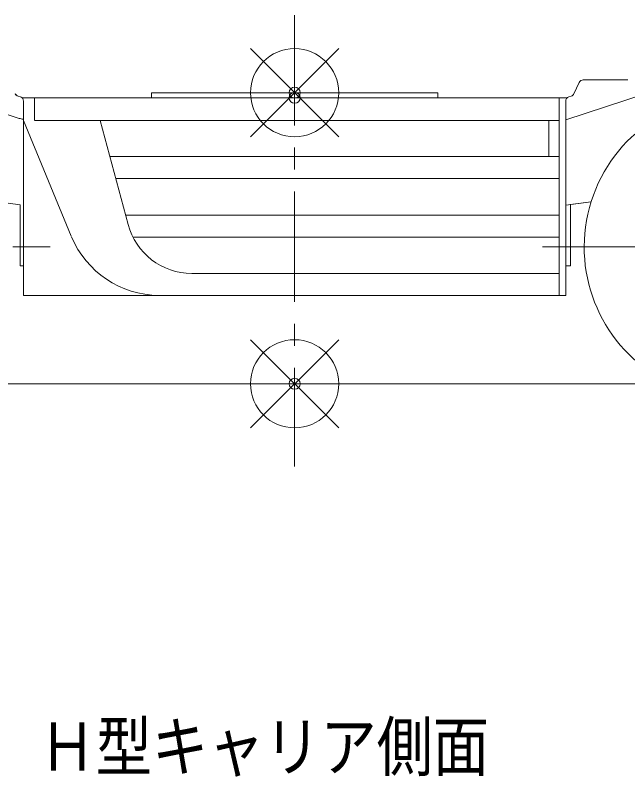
# Model space of a CAD drawing. Units: millimetres on the paper. Extents: x -420 to 420, y -297 to 297.
# Drawn here: x -131.81 to -104.02, y -114.14 to -79.58 of the extents above; entities that cross this region are included whole.
import ezdxf
from ezdxf.enums import TextEntityAlignment as Align

# ---------------------------------------------------------------- set-up
doc = ezdxf.new("R2010")
doc.units = ezdxf.units.MM
doc.header["$PDMODE"] = 32
doc.header["$PDSIZE"] = 0.5
doc.linetypes.add('CHAIN1', pattern=[8, 5, -1, 1, -1])
doc.layers.add('0-0_0', color=7, linetype='Continuous', lineweight=18)
doc.styles.add('ＭＳ ゴシック', font='')
doc.styles.get('ＭＳ ゴシック').set_extended_font_data('MS Gothic')

msp = doc.modelspace()

# ---------------------------------------------------------------- linework, layer by layer
at = {"layer": '0-0_0', "linetype": 'CHAIN1'}
for p, q in [((-119.136, -79.577), (-119.136, -100.052)), ((-147.916, -90.093), (-130.221, -90.093)), ((-107.881, -90.093), (-90.406, -90.093))]:
    msp.add_line(p, q, dxfattribs=at)
at = {"layer": '0-0_0'}
for p, q in [((-121.136, -85.093), (-117.136, -81.093)), ((-121.136, -81.093), (-117.136, -85.093)), ((-104.075, -82.513), (-106.039, -82.513)), ((-136.175, -82.763), (-131.636, -84.257)), ((-102.098, -82.763), (-106.836, -84.323)), ((-106.22, -82.628), (-106.46, -83.142)), ((-131.687, -83.25), (-131.58, -83.281)), ((-112.636, -83.323), (-112.636, -83.093)), ((-112.636, -83.323), (-112.636, -83.093)), ((-106.585, -83.25), (-106.692, -83.281)), ((-106.585, -83.25), (-106.692, -83.281)), ((-106.768, -83.323), (-131.504, -83.323)), ((-106.768, -83.323), (-131.504, -83.323)), ((-130.936, -84.343), (-130.936, -83.343)), ((-107.136, -92.293), (-107.136, -83.323)), ((-106.836, -92.293), (-106.836, -83.473)), ((-131.463, -84.301), (-131.495, -84.29)), ((-131.434, -84.347), (-129.274, -89.598)), ((-107.136, -84.359), (-130.936, -84.359)), ((-126.695, -89.07), (-127.957, -84.359)), ((-107.602, -84.359), (-107.602, -85.993)), ((-107.136, -85.993), (-127.519, -85.993)), ((-107.136, -86.993), (-127.251, -86.993)), ((-131.582, -88.176), (-132.588, -88.048)), ((-106.836, -88.194), (-105.684, -88.048)), ((-106.626, -88.168), (-105.684, -88.048)), ((-131.582, -90.944), (-131.582, -88.176)), ((-131.582, -90.944), (-131.582, -88.176)), ((-106.622, -90.944), (-106.622, -88.167)), ((-107.136, -88.643), (-126.809, -88.643)), ((-107.136, -89.643), (-126.476, -89.643)), ((-131.582, -90.944), (-131.432, -90.944)), ((-131.582, -90.944), (-131.436, -90.944)), ((-131.436, -92.293), (-131.436, -90.944)), ((-106.836, -92.293), (-106.836, -90.944)), ((-106.836, -90.944), (-106.622, -90.944)), ((-123.796, -91.293), (-107.136, -91.293)), ((-106.852, -92.293), (-131.436, -92.293)), ((-108.13, -92.293), (-106.836, -92.293)), ((-121.136, -98.303), (-117.136, -94.303)), ((-121.136, -94.303), (-117.136, -98.303)), ((-157.722, -96.303), (-78.48, -96.303))]:
    msp.add_line(p, q, dxfattribs=at)
for points in [[(-125.636, -83.323), (-125.636, -83.093), (-112.636, -83.093)], [(-125.636, -83.323), (-125.636, -83.093), (-112.636, -83.093)], [(-106.836, -92.293), (-131.436, -92.293), (-131.436, -83.472)], [(-131.495, -84.29), (-131.536, -84.279), (-131.584, -84.268), (-131.636, -84.257)], [(-131.436, -84.323), (-131.443, -84.312), (-131.463, -84.301)], [(-106.836, -90.944), (-106.622, -90.944), (-106.622, -88.167)]]:
    msp.add_lwpolyline(points, dxfattribs=at)
for centre in [(-119.136, -83.093), (-119.136, -96.303)]:
    msp.add_circle(centre, 2, dxfattribs=at)
for centre, radius, start, end in [((-106.039, -82.713), 0.2, 90, 155), ((-106.039, -82.713), 0.2, 142.1832, 155), ((-104.075, -82.313), 0.2, 270.0022, 286.1948), ((-104.075, -82.313), 0.2, 270, 275.3975), ((-104.075, -82.313), 0.2, 280.795, 286.1925), ((-131.631, -83.058), 0.2, 205, 221.2691), ((-131.631, -83.058), 0.2, 205, 253.8075), ((-131.631, -83.058), 0.2, 221.2691, 229.0624), ((-131.636, -83.473), 0.2, 71.501, 73.8075), ((-131.636, -83.473), 0.2, 48.6705, 71.501), ((-131.636, -83.473), 0.2, 0, 71.501), ((-106.636, -83.473), 0.2, 108.499, 180.3376), ((-106.636, -83.473), 0.2, 106.1925, 108.499), ((-106.641, -83.058), 0.2, 286.1925, 335), ((-99.136, -90.093), 6.86, 295.1433, 244.8567), ((-123.797, -88.293), 3, 194.9905, 270), ((-125.252, -87.943), 4.35, 202.8871, 269.4728)]:
    msp.add_arc(centre, radius, start, end, dxfattribs=at)
for p in [(-119.136, -83.093), (-119.136, -83.093), (-119.136, -83.323), (-119.136, -96.303), (-119.136, -96.303)]:
    msp.add_point(p, dxfattribs=at)

# ---------------------------------------------------------------- texts
at = {"layer": '0-0_0', "style": 'ＭＳ ゴシック', "width": 0.85}
msp.add_text('Ｈ型キャリア側面', height=2.199, dxfattribs=at).set_placement((-130.708, -114.526), align=Align.BOTTOM_LEFT)

doc.saveas('drawing.dxf')
